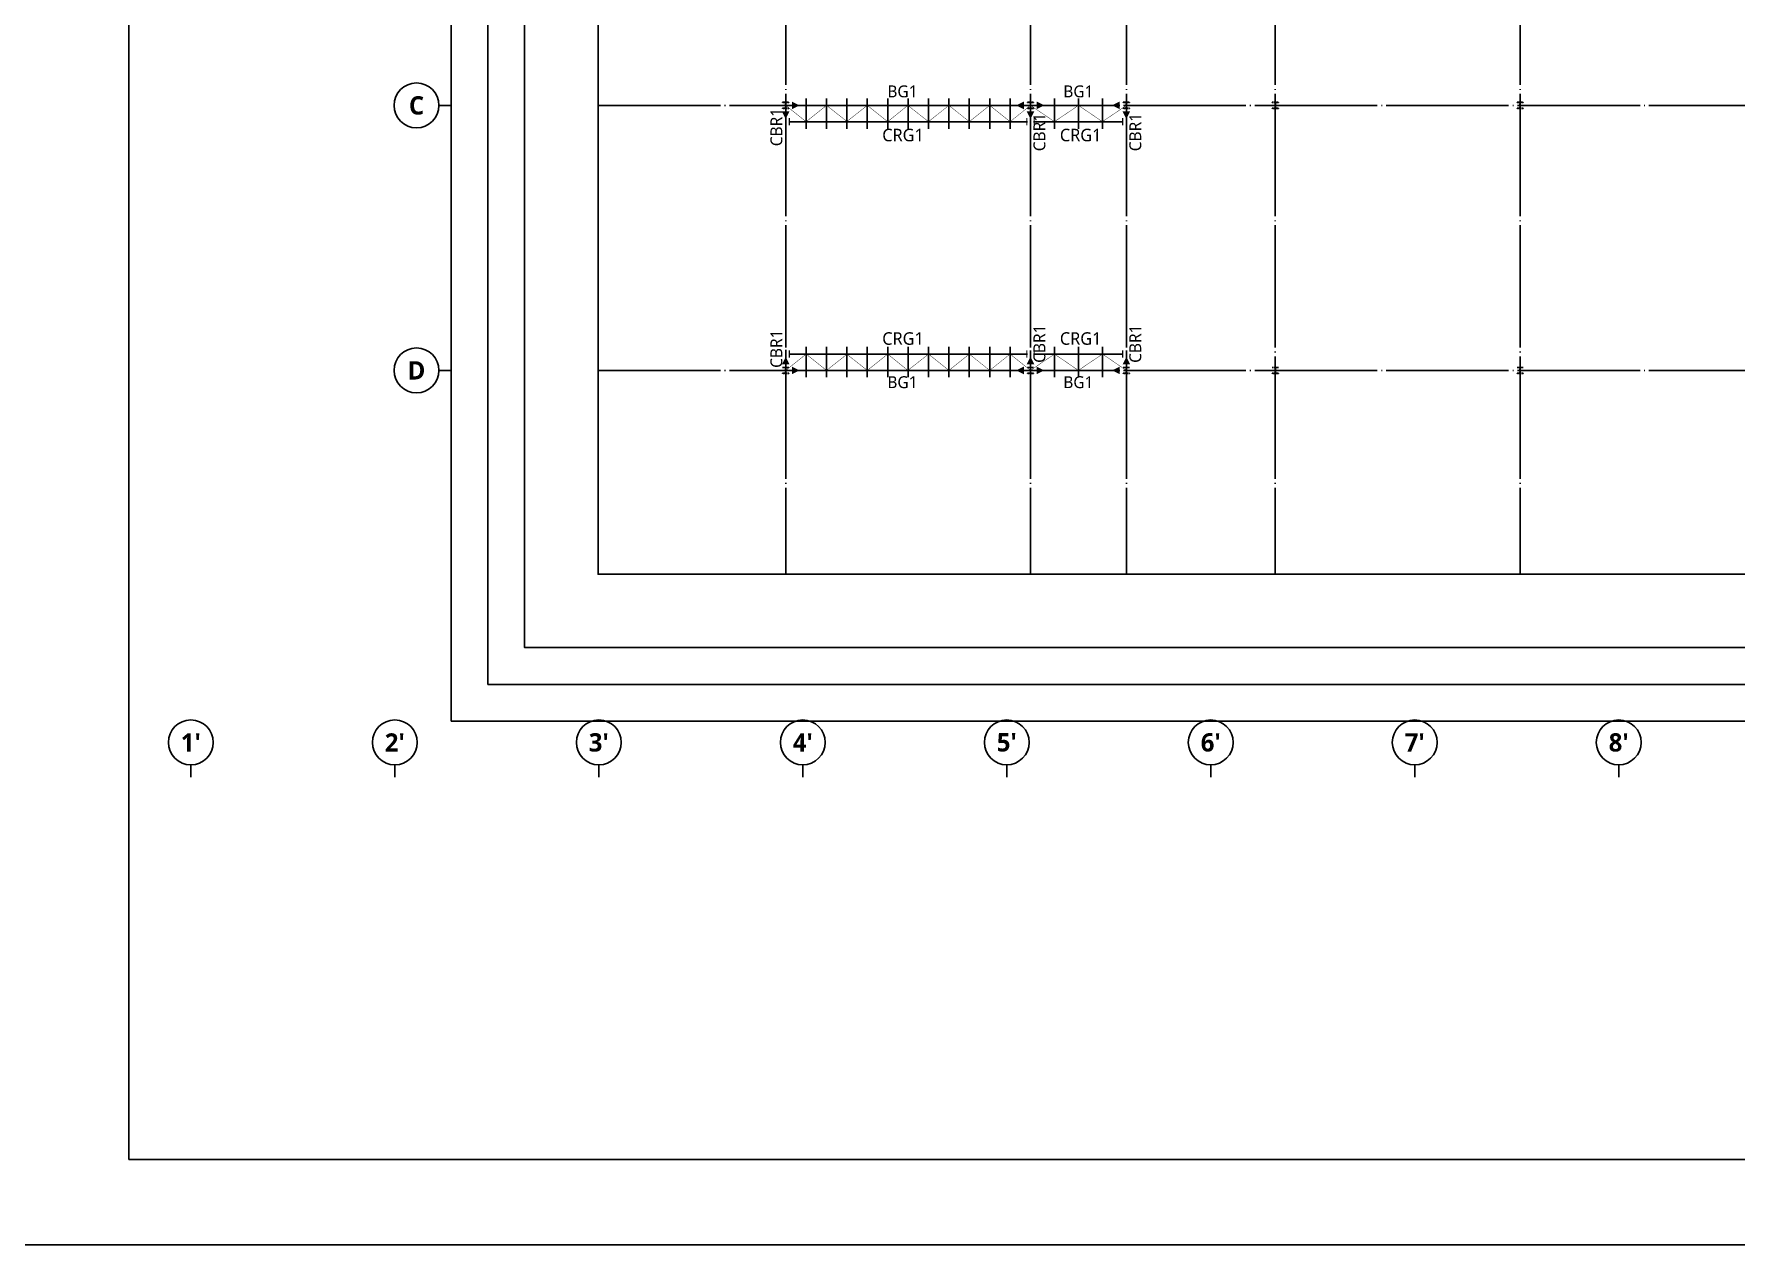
# Model space of a CAD drawing. Header units: millimetres. Extents: x -734060 to 504600, y -7739 to 118800.
# Drawn here: x 172850 to 256284, y 0 to 59400 of the extents above; entities that cross this region are included whole.
import ezdxf
from ezdxf.enums import TextEntityAlignment as Align

# ---------------------------------------------------------------- set-up
doc = ezdxf.new("R2010")
doc.units = ezdxf.units.MM
doc.header["$LTSCALE"] = 200
for name, pattern in [('CEN-GAUN', [32.2, 30, -1, 0.2, -1]), ('CONTINOUS', [0]), ('HIDDEN', [0.375, 0.25, -0.125])]:
    doc.linetypes.add(name, pattern=pattern)
doc.layers.get('DEFPOINTS').update_dxf_attribs({"color": 137})
doc.layers.add('0기존동 축열', color=137, linetype='Continuous', plot=False)
for name, color, linetype in [('CEN', 1, 'CEN-GAUN'), ('ETC', 8, 'Continuous'), ('GYP. BOARD', 42, 'Continuous'), ('S-STG', 4, 'Continuous'), ('WALL-D', 3, 'Continuous'), ('Z-STL-BEAM', 6, 'Continuous'), ('Z-하부구조체', 6, 'HIDDEN')]:
    doc.layers.add(name, color=color, linetype=linetype)
doc.styles.add('ROMANS', font='malgun.ttf')
doc.styles.add('스타일2', font='malgunbd.ttf')
doc.styles.add('휘츠', font='malgun.ttf')
doc.dimstyles.new('STL-MOM-150', dxfattribs={"dimscale": 150, "dimtxt": 3, "dimasz": 1, "dimexe": 1.25, "dimexo": 0.625, "dimgap": 1.5, "dimtad": 1, "dimtxsty": 'ROMANS', "dimblk": 'DOT_MOM', "dimcen": 0, "dimse1": 1, "dimse2": 1, "dimclrt": 2, "dimadec": 0, "dimazin": 0, "dimtfac": 1, "dimtmove": 2, "dimatfit": 3, "dimfxl": 1.25, "dimarcsym": 0})

# ---------------------------------------------------------------- blocks, each defined once
blk = doc.blocks.new('x-stu-2Fcol')
at = {"layer": 'Z-하부구조체'}
for points in [[(-150, -30150), (-150, -30135), (-23, -30135, 0.414214), (-5, -30117), (-5, -29883, 0.414214), (-23, -29865), (-150, -29865), (-150, -29850), (150, -29850), (150, -29865), (23, -29865, 0.414214), (5, -29883), (5, -30117, 0.414214), (23, -30135), (150, -30135), (150, -30150)], [(11850, -30150), (11850, -30135), (11977, -30135, 0.414214), (11995, -30117), (11995, -29883, 0.414214), (11977, -29865), (11850, -29865), (11850, -29850), (12150, -29850), (12150, -29865), (12023, -29865, 0.414214), (12005, -29883), (12005, -30117, 0.414214), (12023, -30135), (12150, -30135), (12150, -30150)], [(16550, -30150), (16550, -30135), (16677, -30135, 0.414214), (16695, -30117), (16695, -29883, 0.414214), (16677, -29865), (16550, -29865), (16550, -29850), (16850, -29850), (16850, -29865), (16723, -29865, 0.414214), (16705, -29883), (16705, -30117, 0.414214), (16723, -30135), (16850, -30135), (16850, -30150)], [(23850, -30150), (23850, -30135), (23977, -30135, 0.414214), (23995, -30117), (23995, -29883, 0.414214), (23977, -29865), (23850, -29865), (23850, -29850), (24150, -29850), (24150, -29865), (24023, -29865, 0.414214), (24005, -29883), (24005, -30117, 0.414214), (24023, -30135), (24150, -30135), (24150, -30150)], [(35850, -30150), (35850, -30135), (35977, -30135, 0.414214), (35995, -30117), (35995, -29883, 0.414214), (35977, -29865), (35850, -29865), (35850, -29850), (36150, -29850), (36150, -29865), (36023, -29865, 0.414214), (36005, -29883), (36005, -30117, 0.414214), (36023, -30135), (36150, -30135), (36150, -30150)], [(-150, -43150), (-150, -43135), (-23, -43135, 0.414214), (-5, -43117), (-5, -42883, 0.414214), (-23, -42865), (-150, -42865), (-150, -42850), (150, -42850), (150, -42865), (23, -42865, 0.414214), (5, -42883), (5, -43117, 0.414214), (23, -43135), (150, -43135), (150, -43150)], [(11850, -43150), (11850, -43135), (11977, -43135, 0.414214), (11995, -43117), (11995, -42883, 0.414214), (11977, -42865), (11850, -42865), (11850, -42850), (12150, -42850), (12150, -42865), (12023, -42865, 0.414214), (12005, -42883), (12005, -43117, 0.414214), (12023, -43135), (12150, -43135), (12150, -43150)], [(16550, -43150), (16550, -43135), (16677, -43135, 0.414214), (16695, -43117), (16695, -42883, 0.414214), (16677, -42865), (16550, -42865), (16550, -42850), (16850, -42850), (16850, -42865), (16723, -42865, 0.414214), (16705, -42883), (16705, -43117, 0.414214), (16723, -43135), (16850, -43135), (16850, -43150)], [(23850, -43150), (23850, -43135), (23977, -43135, 0.414214), (23995, -43117), (23995, -42883, 0.414214), (23977, -42865), (23850, -42865), (23850, -42850), (24150, -42850), (24150, -42865), (24023, -42865, 0.414214), (24005, -42883), (24005, -43117, 0.414214), (24023, -43135), (24150, -43135), (24150, -43150)], [(35850, -43150), (35850, -43135), (35977, -43135, 0.414214), (35995, -43117), (35995, -42883, 0.414214), (35977, -42865), (35850, -42865), (35850, -42850), (36150, -42850), (36150, -42865), (36023, -42865, 0.414214), (36005, -42883), (36005, -43117, 0.414214), (36023, -43135), (36150, -43135), (36150, -43150)]]:
    blk.add_lwpolyline(points, format="xyb", close=True, dxfattribs=at)
blk = doc.blocks.new('DEF-AXIS')
blk.add_line((0, 600), (0, 0))
blk.add_circle((0, 1700), 1100)
at = {"style": '스타일2'}
blk.add_attdef('X', text='', height=900, dxfattribs=at).set_placement((0, 1700), align=Align.MIDDLE)
blk = doc.blocks.new('sheet-line')
at = {"layer": 'DEFPOINTS'}
blk.add_lwpolyline([(168200, -356400), (0, -356400), (0, -237600), (168200, -237600)], close=True, dxfattribs=at)
blk = doc.blocks.new('def-sym')
at = {"layer": 'DEFPOINTS'}
ref = blk.add_blockref('DEF-AXIS', (-16400, -30000), dxfattribs=dict(at, rotation=90))
ref.add_attrib('X', 'C', dxfattribs={"layer": '0', "height": 900, "style": '스타일2'}).set_placement((-18100, -30000), align=Align.MIDDLE)
ref = blk.add_blockref('DEF-AXIS', (-16400, -43000), dxfattribs=dict(at, rotation=90))
ref.add_attrib('X', 'D', dxfattribs={"layer": '0', "height": 900, "style": '스타일2'}).set_placement((-18100, -43000), align=Align.MIDDLE)
blk = doc.blocks.new('DOT_MOM')
at = {"color": 0}
blk.add_lwpolyline([(-3.5, 0, 0, 2.5, 0), (-1, 0, 2.5, 2.5, 0)], format="xyseb", dxfattribs=at)
blk = doc.blocks.new('*D178')
at = {"layer": 'DEFPOINTS', "color": 0, "transparency": 16777216}
for p in [(209700, 43902), (209700, 43902), (209700, 43043)]:
    blk.add_point(p, dxfattribs=at)
at = {"layer": 'S-STG', "lineweight": -2, "transparency": 16777216}
blk.add_line((209700, 43193), (209700, 43902), dxfattribs=at)
at = {"layer": 'S-STG', "lineweight": -2, "transparency": 16777216, "xscale": 150, "yscale": 150, "zscale": 150, "rotation": 270}
blk.add_blockref('DOT_MOM', (209700, 43043), dxfattribs=at)
at = {"layer": 'S-STG', "color": 4, "transparency": 16777216, "insert": (209246, 43964), "char_height": 875, "attachment_point": 5, "rotation": 90, "style": '휘츠'}
blk.add_mtext('{\\H0.66667x;CBR1}', dxfattribs=at)
blk = doc.blocks.new('_None')
blk = doc.blocks.new('*D180')
at = {"layer": 'DEFPOINTS', "color": 0, "transparency": 16777216}
for p in [(209850, 42900), (209850, 42900), (221524, 42900)]:
    blk.add_point(p, dxfattribs=at)
at = {"layer": 'S-STG', "lineweight": -2, "transparency": 16777216}
blk.add_line((221374, 42900), (210000, 42900), dxfattribs=at)
at = {"layer": 'S-STG', "lineweight": -2, "transparency": 16777216, "xscale": 150, "yscale": 150, "zscale": 150, "rotation": 180}
blk.add_blockref('DOT_MOM', (209850, 42900), dxfattribs=at)
at = {"layer": 'S-STG', "lineweight": -2, "transparency": 16777216, "xscale": 150, "yscale": 150, "zscale": 150}
blk.add_blockref('DOT_MOM', (221524, 42900), dxfattribs=at)
at = {"layer": 'S-STG', "color": 4, "transparency": 16777216, "insert": (215422, 42318), "char_height": 875, "attachment_point": 5, "style": '휘츠'}
blk.add_mtext('{\\H0.66667x;BG1}', dxfattribs=at)
blk = doc.blocks.new('*D182')
at = {"layer": 'DEFPOINTS', "color": 0, "transparency": 16777216}
for p in [(221700, 43884), (221700, 43884), (221700, 43043)]:
    blk.add_point(p, dxfattribs=at)
at = {"layer": 'S-STG', "lineweight": -2, "transparency": 16777216}
blk.add_line((221700, 43193), (221700, 43884), dxfattribs=at)
at = {"layer": 'S-STG', "lineweight": -2, "transparency": 16777216, "xscale": 150, "yscale": 150, "zscale": 150, "rotation": 270}
blk.add_blockref('DOT_MOM', (221700, 43043), dxfattribs=at)
at = {"layer": 'S-STG', "color": 4, "transparency": 16777216, "insert": (222140, 44210), "char_height": 875, "attachment_point": 5, "rotation": 90, "style": '휘츠'}
blk.add_mtext('{\\H0.66667x;CBR1}', dxfattribs=at)
blk = doc.blocks.new('DOT_PIN')
at = {"layer": 'Z-STL-BEAM', "ltscale": 0.4, "const_width": 0.4}
blk.add_lwpolyline([(-1.2, 1.2), (-1.2, -1.2)], dxfattribs=at)
blk = doc.blocks.new('*D184')
at = {"layer": 'DEFPOINTS', "color": 0, "ltscale": 0.4, "transparency": 16777216}
for p in [(209700, 43700), (221700, 43700), (221700, 43700)]:
    blk.add_point(p, dxfattribs=at)
at = {"layer": 'Z-STL-BEAM', "lineweight": -2, "ltscale": 0.4, "transparency": 16777216}
blk.add_line((209850, 43700), (221550, 43700), dxfattribs=at)
at = {"layer": 'Z-STL-BEAM', "lineweight": -2, "ltscale": 0.4, "transparency": 16777216, "xscale": 150, "yscale": 150, "zscale": 150, "rotation": 180}
blk.add_blockref('DOT_PIN', (209700, 43700), dxfattribs=at)
at = {"layer": 'Z-STL-BEAM', "lineweight": -2, "ltscale": 0.4, "transparency": 16777216, "xscale": 150, "yscale": 150, "zscale": 150}
blk.add_blockref('DOT_PIN', (221700, 43700), dxfattribs=at)
at = {"layer": 'Z-STL-BEAM', "color": 2, "ltscale": 0.4, "transparency": 16777216, "insert": (215450, 44460), "char_height": 875, "attachment_point": 5, "style": '휘츠'}
blk.add_mtext('{\\H0.7x;CRG1}', dxfattribs=at)
blk = doc.blocks.new('*D186')
at = {"layer": 'DEFPOINTS', "color": 0, "transparency": 16777216}
for p in [(221850, 42900), (221850, 42900), (226222, 42900)]:
    blk.add_point(p, dxfattribs=at)
at = {"layer": 'S-STG', "lineweight": -2, "transparency": 16777216}
blk.add_line((226072, 42900), (222000, 42900), dxfattribs=at)
at = {"layer": 'S-STG', "lineweight": -2, "transparency": 16777216, "xscale": 150, "yscale": 150, "zscale": 150, "rotation": 180}
blk.add_blockref('DOT_MOM', (221850, 42900), dxfattribs=at)
at = {"layer": 'S-STG', "lineweight": -2, "transparency": 16777216, "xscale": 150, "yscale": 150, "zscale": 150}
blk.add_blockref('DOT_MOM', (226222, 42900), dxfattribs=at)
at = {"layer": 'S-STG', "color": 4, "transparency": 16777216, "insert": (224048, 42318), "char_height": 875, "attachment_point": 5, "style": '휘츠'}
blk.add_mtext('{\\H0.66667x;BG1}', dxfattribs=at)
blk = doc.blocks.new('*D188')
at = {"layer": 'DEFPOINTS', "color": 0, "transparency": 16777216}
for p in [(226400, 43884), (226400, 43884), (226400, 43043)]:
    blk.add_point(p, dxfattribs=at)
at = {"layer": 'S-STG', "lineweight": -2, "transparency": 16777216}
blk.add_line((226400, 43193), (226400, 43884), dxfattribs=at)
at = {"layer": 'S-STG', "lineweight": -2, "transparency": 16777216, "xscale": 150, "yscale": 150, "zscale": 150, "rotation": 270}
blk.add_blockref('DOT_MOM', (226400, 43043), dxfattribs=at)
at = {"layer": 'S-STG', "color": 4, "transparency": 16777216, "insert": (226840, 44210), "char_height": 875, "attachment_point": 5, "rotation": 90, "style": '휘츠'}
blk.add_mtext('{\\H0.66667x;CBR1}', dxfattribs=at)
blk = doc.blocks.new('*D190')
at = {"layer": 'DEFPOINTS', "color": 0, "ltscale": 0.4, "transparency": 16777216}
for p in [(221700, 43700), (226400, 43700), (226400, 43700)]:
    blk.add_point(p, dxfattribs=at)
at = {"layer": 'Z-STL-BEAM', "lineweight": -2, "ltscale": 0.4, "transparency": 16777216}
blk.add_line((221850, 43700), (226250, 43700), dxfattribs=at)
at = {"layer": 'Z-STL-BEAM', "lineweight": -2, "ltscale": 0.4, "transparency": 16777216, "xscale": 150, "yscale": 150, "zscale": 150, "rotation": 180}
blk.add_blockref('DOT_PIN', (221700, 43700), dxfattribs=at)
at = {"layer": 'Z-STL-BEAM', "lineweight": -2, "ltscale": 0.4, "transparency": 16777216, "xscale": 150, "yscale": 150, "zscale": 150}
blk.add_blockref('DOT_PIN', (226400, 43700), dxfattribs=at)
at = {"layer": 'Z-STL-BEAM', "color": 2, "ltscale": 0.4, "transparency": 16777216, "insert": (224158, 44460), "char_height": 875, "attachment_point": 5, "style": '휘츠'}
blk.add_mtext('{\\H0.7x;CRG1}', dxfattribs=at)
blk = doc.blocks.new('*D192')
at = {"layer": 'DEFPOINTS', "color": 0, "transparency": 16777216}
for p in [(209700, 55757), (209700, 54898), (209700, 54898)]:
    blk.add_point(p, dxfattribs=at)
at = {"layer": 'S-STG', "lineweight": -2, "transparency": 16777216}
blk.add_line((209700, 55607), (209700, 54898), dxfattribs=at)
at = {"layer": 'S-STG', "lineweight": -2, "transparency": 16777216, "xscale": 150, "yscale": 150, "zscale": 150, "rotation": 90}
blk.add_blockref('DOT_MOM', (209700, 55757), dxfattribs=at)
at = {"layer": 'S-STG', "color": 4, "transparency": 16777216, "insert": (209246, 54836), "char_height": 875, "attachment_point": 5, "rotation": 90, "style": '휘츠'}
blk.add_mtext('{\\H0.66667x;CBR1}', dxfattribs=at)
blk = doc.blocks.new('*D194')
at = {"layer": 'DEFPOINTS', "color": 0, "transparency": 16777216}
for p in [(209850, 55900), (209850, 55900), (221524, 55900)]:
    blk.add_point(p, dxfattribs=at)
at = {"layer": 'S-STG', "lineweight": -2, "transparency": 16777216}
blk.add_line((221374, 55900), (210000, 55900), dxfattribs=at)
at = {"layer": 'S-STG', "lineweight": -2, "transparency": 16777216, "xscale": 150, "yscale": 150, "zscale": 150, "rotation": 180}
blk.add_blockref('DOT_MOM', (209850, 55900), dxfattribs=at)
at = {"layer": 'S-STG', "lineweight": -2, "transparency": 16777216, "xscale": 150, "yscale": 150, "zscale": 150}
blk.add_blockref('DOT_MOM', (221524, 55900), dxfattribs=at)
at = {"layer": 'S-STG', "color": 4, "transparency": 16777216, "insert": (215422, 56582), "char_height": 875, "attachment_point": 5, "style": '휘츠'}
blk.add_mtext('{\\H0.66667x;BG1}', dxfattribs=at)
blk = doc.blocks.new('*D196')
at = {"layer": 'DEFPOINTS', "color": 0, "transparency": 16777216}
for p in [(221700, 55757), (221700, 54916), (221700, 54916)]:
    blk.add_point(p, dxfattribs=at)
at = {"layer": 'S-STG', "lineweight": -2, "transparency": 16777216}
blk.add_line((221700, 55607), (221700, 54916), dxfattribs=at)
at = {"layer": 'S-STG', "lineweight": -2, "transparency": 16777216, "xscale": 150, "yscale": 150, "zscale": 150, "rotation": 90}
blk.add_blockref('DOT_MOM', (221700, 55757), dxfattribs=at)
at = {"layer": 'S-STG', "color": 4, "transparency": 16777216, "insert": (222140, 54590), "char_height": 875, "attachment_point": 5, "rotation": 90, "style": '휘츠'}
blk.add_mtext('{\\H0.66667x;CBR1}', dxfattribs=at)
blk = doc.blocks.new('*D198')
at = {"layer": 'DEFPOINTS', "color": 0, "ltscale": 0.4, "transparency": 16777216}
for p in [(209700, 55100), (221700, 55100), (221700, 55100)]:
    blk.add_point(p, dxfattribs=at)
at = {"layer": 'Z-STL-BEAM', "lineweight": -2, "ltscale": 0.4, "transparency": 16777216}
blk.add_line((209850, 55100), (221550, 55100), dxfattribs=at)
at = {"layer": 'Z-STL-BEAM', "lineweight": -2, "ltscale": 0.4, "transparency": 16777216, "xscale": 150, "yscale": 150, "zscale": 150, "rotation": 180}
blk.add_blockref('DOT_PIN', (209700, 55100), dxfattribs=at)
at = {"layer": 'Z-STL-BEAM', "lineweight": -2, "ltscale": 0.4, "transparency": 16777216, "xscale": 150, "yscale": 150, "zscale": 150}
blk.add_blockref('DOT_PIN', (221700, 55100), dxfattribs=at)
at = {"layer": 'Z-STL-BEAM', "color": 2, "ltscale": 0.4, "transparency": 16777216, "insert": (215450, 54441), "char_height": 875, "attachment_point": 5, "style": '휘츠'}
blk.add_mtext('{\\H0.7x;CRG1}', dxfattribs=at)
blk = doc.blocks.new('*D200')
at = {"layer": 'DEFPOINTS', "color": 0, "transparency": 16777216}
for p in [(221850, 55900), (221850, 55900), (226222, 55900)]:
    blk.add_point(p, dxfattribs=at)
at = {"layer": 'S-STG', "lineweight": -2, "transparency": 16777216}
blk.add_line((226072, 55900), (222000, 55900), dxfattribs=at)
at = {"layer": 'S-STG', "lineweight": -2, "transparency": 16777216, "xscale": 150, "yscale": 150, "zscale": 150, "rotation": 180}
blk.add_blockref('DOT_MOM', (221850, 55900), dxfattribs=at)
at = {"layer": 'S-STG', "lineweight": -2, "transparency": 16777216, "xscale": 150, "yscale": 150, "zscale": 150}
blk.add_blockref('DOT_MOM', (226222, 55900), dxfattribs=at)
at = {"layer": 'S-STG', "color": 4, "transparency": 16777216, "insert": (224048, 56582), "char_height": 875, "attachment_point": 5, "style": '휘츠'}
blk.add_mtext('{\\H0.66667x;BG1}', dxfattribs=at)
blk = doc.blocks.new('*D202')
at = {"layer": 'DEFPOINTS', "color": 0, "transparency": 16777216}
for p in [(226400, 55757), (226400, 54916), (226400, 54916)]:
    blk.add_point(p, dxfattribs=at)
at = {"layer": 'S-STG', "lineweight": -2, "transparency": 16777216}
blk.add_line((226400, 55607), (226400, 54916), dxfattribs=at)
at = {"layer": 'S-STG', "lineweight": -2, "transparency": 16777216, "xscale": 150, "yscale": 150, "zscale": 150, "rotation": 90}
blk.add_blockref('DOT_MOM', (226400, 55757), dxfattribs=at)
at = {"layer": 'S-STG', "color": 4, "transparency": 16777216, "insert": (226840, 54590), "char_height": 875, "attachment_point": 5, "rotation": 90, "style": '휘츠'}
blk.add_mtext('{\\H0.66667x;CBR1}', dxfattribs=at)
blk = doc.blocks.new('*D204')
at = {"layer": 'DEFPOINTS', "color": 0, "ltscale": 0.4, "transparency": 16777216}
for p in [(221700, 55100), (226400, 55100), (226400, 55100)]:
    blk.add_point(p, dxfattribs=at)
at = {"layer": 'Z-STL-BEAM', "lineweight": -2, "ltscale": 0.4, "transparency": 16777216}
blk.add_line((221850, 55100), (226250, 55100), dxfattribs=at)
at = {"layer": 'Z-STL-BEAM', "lineweight": -2, "ltscale": 0.4, "transparency": 16777216, "xscale": 150, "yscale": 150, "zscale": 150, "rotation": 180}
blk.add_blockref('DOT_PIN', (221700, 55100), dxfattribs=at)
at = {"layer": 'Z-STL-BEAM', "lineweight": -2, "ltscale": 0.4, "transparency": 16777216, "xscale": 150, "yscale": 150, "zscale": 150}
blk.add_blockref('DOT_PIN', (226400, 55100), dxfattribs=at)
at = {"layer": 'Z-STL-BEAM', "color": 2, "ltscale": 0.4, "transparency": 16777216, "insert": (224158, 54441), "char_height": 875, "attachment_point": 5, "style": '휘츠'}
blk.add_mtext('{\\H0.7x;CRG1}', dxfattribs=at)

msp = doc.modelspace()

# ---------------------------------------------------------------- linework, layer by layer
at = {"layer": 'CEN'}
for p, q in [((209700, 95100), (209700, 32900)), ((221700, 95100), (221700, 32900)), ((226400, 95100), (226400, 32900)), ((233700, 95100), (233700, 32900)), ((245700, 95100), (245700, 32900)), ((200500, 55900), (285700, 55900)), ((200500, 42900), (285700, 42900))]:
    msp.add_line(p, q, dxfattribs=at)
at = {"layer": 'CEN', "linetype": 'CONTINOUS'}
for p, q in [((210700, 56239.795), (210700, 54747.307)), ((211700, 56239.795), (211700, 54747.307)), ((212700, 56239.795), (212700, 54747.307)), ((213700, 56239.795), (213700, 54747.307)), ((214700, 56239.795), (214700, 54747.307)), ((215700, 56239.795), (215700, 54747.307)), ((216700, 56239.795), (216700, 54747.307)), ((217700, 56239.795), (217700, 54747.307)), ((218700, 56239.795), (218700, 54747.307)), ((219700, 56239.795), (219700, 54747.307)), ((220700, 56239.795), (220700, 54747.307)), ((222875, 56239.795), (222875, 54747.307)), ((224050, 56239.795), (224050, 54747.307)), ((225225, 56239.795), (225225, 54747.307)), ((210700, 42560.205), (210700, 44052.693)), ((211700, 42560.205), (211700, 44052.693)), ((212700, 42560.205), (212700, 44052.693)), ((213700, 42560.205), (213700, 44052.693)), ((214700, 42560.205), (214700, 44052.693)), ((215700, 42560.205), (215700, 44052.693)), ((216700, 42560.205), (216700, 44052.693)), ((217700, 42560.205), (217700, 44052.693)), ((218700, 42560.205), (218700, 44052.693)), ((219700, 42560.205), (219700, 44052.693)), ((220700, 42560.205), (220700, 44052.693)), ((222875, 42560.205), (222875, 44052.693)), ((224050, 42560.205), (224050, 44052.693)), ((225225, 42560.205), (225225, 44052.693))]:
    msp.add_line(p, q, dxfattribs=at)
at = {"layer": 'DEFPOINTS'}
for points in [[(177500, 114600), (314900, 114600), (314900, 4200), (177500, 4200)], [(292900, 25700), (193300, 25700), (193300, 102300), (292900, 102300)], [(291100, 27500), (195100, 27500), (195100, 100500), (291100, 100500)], [(289300, 29300), (196900, 29300), (196900, 98700), (289300, 98700)], [(285700, 32900), (200500, 32900), (200500, 95100), (285700, 95100)]]:
    msp.add_lwpolyline(points, close=True, dxfattribs=at)
at = {"layer": 'ETC', "const_width": 20}
for points in [[(209700, 55900), (210700, 55100), (211700, 55900), (212700, 55110.945), (213700, 55900), (214700, 55100), (215686.883, 55900), (216700, 55100), (217700, 55900), (218700, 55100), (219700, 55900), (220700, 55100), (221700, 55900)], [(221700, 55900), (222875, 55100), (224050, 55900), (225225, 55100), (226400, 55900)], [(210700, 55860.945), (210700, 55110.945)], [(211700, 55860.945), (211700, 55110.945)], [(212700, 55860.945), (212700, 55110.945)], [(213700, 55860.945), (213700, 55110.945)], [(214700, 55860.945), (214700, 55110.945)], [(215700, 55860.945), (215700, 55110.945)], [(216700, 55860.945), (216700, 55110.945)], [(217700, 55860.945), (217700, 55110.945)], [(218700, 55860.945), (218700, 55110.945)], [(219700, 55860.945), (219700, 55110.945)], [(220700, 55860.945), (220700, 55110.945)], [(222875, 55860.945), (222875, 55110.945)], [(224050, 55860.945), (224050, 55110.945)], [(225225, 55860.945), (225225, 55110.945)], [(209700, 42900), (210700, 43700), (211700, 42900), (212700, 43689.055), (213700, 42900), (214700, 43700), (215686.883, 42900), (216700, 43700), (217700, 42900), (218700, 43700), (219700, 42900), (220700, 43700), (221700, 42900)], [(210700, 42939.055), (210700, 43689.055)], [(211700, 42939.055), (211700, 43689.055)], [(212700, 42939.055), (212700, 43689.055)], [(213700, 42939.055), (213700, 43689.055)], [(214700, 42939.055), (214700, 43689.055)], [(215700, 42939.055), (215700, 43689.055)], [(216700, 42939.055), (216700, 43689.055)], [(217700, 42939.055), (217700, 43689.055)], [(218700, 42939.055), (218700, 43689.055)], [(219700, 42939.055), (219700, 43689.055)], [(220700, 42939.055), (220700, 43689.055)], [(221700, 42900), (222875, 43700), (224050, 42900), (225225, 43700), (226400, 42900)], [(222875, 42939.055), (222875, 43689.055)], [(224050, 42939.055), (224050, 43689.055)], [(225225, 42939.055), (225225, 43689.055)]]:
    msp.add_lwpolyline(points, dxfattribs=at)

# ---------------------------------------------------------------- block references
msp.add_blockref('x-stu-2Fcol', (209700, 85900))
at = {"layer": '0기존동 축열'}
ref = msp.add_blockref('DEF-AXIS', (180537.061, 22952.636), dxfattribs=at)
ref.add_attrib('X', "1'", dxfattribs={"layer": 'DEFPOINTS', "height": 900, "style": '스타일2'}).set_placement((180537.061, 24652.636), align=Align.MIDDLE)
ref = msp.add_blockref('DEF-AXIS', (190537.061, 22952.636), dxfattribs=at)
ref.add_attrib('X', "2'", dxfattribs={"layer": 'DEFPOINTS', "height": 900, "style": '스타일2'}).set_placement((190537.061, 24652.636), align=Align.MIDDLE)
ref = msp.add_blockref('DEF-AXIS', (200537.061, 22952.636), dxfattribs=at)
ref.add_attrib('X', "3'", dxfattribs={"layer": 'DEFPOINTS', "height": 900, "style": '스타일2'}).set_placement((200537.061, 24652.636), align=Align.MIDDLE)
ref = msp.add_blockref('DEF-AXIS', (210537.061, 22952.636), dxfattribs=at)
ref.add_attrib('X', "4'", dxfattribs={"layer": 'DEFPOINTS', "height": 900, "style": '스타일2'}).set_placement((210537.061, 24652.636), align=Align.MIDDLE)
ref = msp.add_blockref('DEF-AXIS', (220537.061, 22952.636), dxfattribs=at)
ref.add_attrib('X', "5'", dxfattribs={"layer": 'DEFPOINTS', "height": 900, "style": '스타일2'}).set_placement((220537.061, 24652.636), align=Align.MIDDLE)
ref = msp.add_blockref('DEF-AXIS', (230537.061, 22952.636), dxfattribs=at)
ref.add_attrib('X', "6'", dxfattribs={"layer": 'DEFPOINTS', "height": 900, "style": '스타일2'}).set_placement((230537.061, 24652.636), align=Align.MIDDLE)
ref = msp.add_blockref('DEF-AXIS', (240537.061, 22952.636), dxfattribs=at)
ref.add_attrib('X', "7'", dxfattribs={"layer": 'DEFPOINTS', "height": 900, "style": '스타일2'}).set_placement((240537.061, 24652.636), align=Align.MIDDLE)
ref = msp.add_blockref('DEF-AXIS', (250537.061, 22952.636), dxfattribs=at)
ref.add_attrib('X', "8'", dxfattribs={"layer": 'DEFPOINTS', "height": 900, "style": '스타일2'}).set_placement((250537.061, 24652.636), align=Align.MIDDLE)
at = {"layer": 'GYP. BOARD'}
msp.add_blockref('def-sym', (209700, 85900), dxfattribs=at)
at = {"layer": 'WALL-D'}
msp.add_blockref('sheet-line', (168200, 356400), dxfattribs=at)

# ---------------------------------------------------------------- dimensions: what is measured, and where the dimension line sits
at = {"layer": 'S-STG'}
for base, p1, p2, angle, text, override, picture, middle in [((209850, 55900), (221523.766, 55900), (209850, 55900), 180, '{\\H0.66667x;BG1}', {"dimscale": 0, "dimtxt": 875, "dimasz": 150, "dimexe": 156.25, "dimexo": 78.125, "dimgap": 75, "dimtxsty": '휘츠', "dimcen": 0, "dimclrd": 256, "dimclrt": 4, "dimtix": 0, "dimtofl": 1, "dimtmove": 2, "dimatfit": 3}, '*D194', (215421.715, 56582)), ((221850, 55900), (226221.549, 55900), (221850, 55900), 180, '{\\H0.66667x;BG1}', {"dimscale": 0, "dimtxt": 875, "dimasz": 150, "dimexe": 156.25, "dimexo": 78.125, "dimgap": 75, "dimtxsty": '휘츠', "dimcen": 0, "dimclrd": 256, "dimclrt": 4, "dimtix": 0, "dimtofl": 1, "dimtmove": 2, "dimatfit": 3}, '*D200', (224048.488, 56582)), ((209700, 54898), (209700, 55757.417), (209700, 54898), 270, '{\\H0.66667x;CBR1}', {"dimscale": 0, "dimtxt": 875, "dimasz": 150, "dimexe": 156.25, "dimexo": 78.125, "dimgap": 75, "dimtxsty": '휘츠', "dimblk1": 'DOT_MOM', "dimblk2": 'None', "dimsah": 1, "dimcen": 0, "dimclrd": 256, "dimclrt": 4, "dimtix": 0, "dimtofl": 1, "dimtmove": 2, "dimatfit": 3}, '*D192', (209246.378, 54836)), ((221700, 54915.818), (221700, 55757.417), (221700, 54915.818), 270, '{\\H0.66667x;CBR1}', {"dimscale": 0, "dimtxt": 875, "dimasz": 150, "dimexe": 156.25, "dimexo": 78.125, "dimgap": 75, "dimtxsty": '휘츠', "dimblk1": 'DOT_MOM', "dimblk2": 'None', "dimsah": 1, "dimcen": 0, "dimclrd": 256, "dimclrt": 4, "dimtix": 0, "dimtofl": 1, "dimtmove": 2, "dimatfit": 3}, '*D196', (222140.378, 54590.205)), ((226400, 54915.818), (226400, 55757.417), (226400, 54915.818), 270, '{\\H0.66667x;CBR1}', {"dimscale": 0, "dimtxt": 875, "dimasz": 150, "dimexe": 156.25, "dimexo": 78.125, "dimgap": 75, "dimtxsty": '휘츠', "dimblk1": 'DOT_MOM', "dimblk2": 'None', "dimsah": 1, "dimcen": 0, "dimclrd": 256, "dimclrt": 4, "dimtix": 0, "dimtofl": 1, "dimtmove": 2, "dimatfit": 3}, '*D202', (226840.378, 54590.205)), ((209700, 43902), (209700, 43042.583), (209700, 43902), 90, '{\\H0.66667x;CBR1}', {"dimscale": 0, "dimtxt": 875, "dimasz": 150, "dimexe": 156.25, "dimexo": 78.125, "dimgap": 75, "dimtxsty": '휘츠', "dimblk1": 'DOT_MOM', "dimblk2": 'None', "dimsah": 1, "dimcen": 0, "dimclrd": 256, "dimclrt": 4, "dimtix": 0, "dimtofl": 1, "dimtmove": 2, "dimatfit": 3}, '*D178', (209246.378, 43964)), ((221700, 43884.182), (221700, 43042.583), (221700, 43884.182), 90, '{\\H0.66667x;CBR1}', {"dimscale": 0, "dimtxt": 875, "dimasz": 150, "dimexe": 156.25, "dimexo": 78.125, "dimgap": 75, "dimtxsty": '휘츠', "dimblk1": 'DOT_MOM', "dimblk2": 'None', "dimsah": 1, "dimcen": 0, "dimclrd": 256, "dimclrt": 4, "dimtix": 0, "dimtofl": 1, "dimtmove": 2, "dimatfit": 3}, '*D182', (222140.378, 44209.795)), ((226400, 43884.182), (226400, 43042.583), (226400, 43884.182), 90, '{\\H0.66667x;CBR1}', {"dimscale": 0, "dimtxt": 875, "dimasz": 150, "dimexe": 156.25, "dimexo": 78.125, "dimgap": 75, "dimtxsty": '휘츠', "dimblk1": 'DOT_MOM', "dimblk2": 'None', "dimsah": 1, "dimcen": 0, "dimclrd": 256, "dimclrt": 4, "dimtix": 0, "dimtofl": 1, "dimtmove": 2, "dimatfit": 3}, '*D188', (226840.378, 44209.795)), ((209850, 42900), (221523.766, 42900), (209850, 42900), 180, '{\\H0.66667x;BG1}', {"dimscale": 0, "dimtxt": 875, "dimasz": 150, "dimexe": 156.25, "dimexo": 78.125, "dimgap": 75, "dimtxsty": '휘츠', "dimcen": 0, "dimclrd": 256, "dimclrt": 4, "dimtix": 0, "dimtofl": 1, "dimtmove": 2, "dimatfit": 3}, '*D180', (215421.715, 42318)), ((221850, 42900), (226221.549, 42900), (221850, 42900), 180, '{\\H0.66667x;BG1}', {"dimscale": 0, "dimtxt": 875, "dimasz": 150, "dimexe": 156.25, "dimexo": 78.125, "dimgap": 75, "dimtxsty": '휘츠', "dimcen": 0, "dimclrd": 256, "dimclrt": 4, "dimtix": 0, "dimtofl": 1, "dimtmove": 2, "dimatfit": 3}, '*D186', (224048.488, 42318))]:
    dim = msp.add_linear_dim(base=base, p1=p1, p2=p2, angle=angle, text=text, dimstyle='STL-MOM-150', override=override, dxfattribs=at)
    dim.commit()
    dim.dimension.update_dxf_attribs({"geometry": picture, "text_midpoint": middle, "dimtype": 160})
at = {"layer": 'Z-STL-BEAM', "ltscale": 0.4}
for base, p1, p2, picture, middle in [((221700, 55100), (209700, 55100), (221700, 55100), '*D198', (215450, 54440.5)), ((226400, 55100), (221700, 55100), (226400, 55100), '*D204', (224157.645, 54440.5)), ((221700, 43700), (209700, 43700), (221700, 43700), '*D184', (215450, 44459.5)), ((226400, 43700), (221700, 43700), (226400, 43700), '*D190', (224157.645, 44459.5))]:
    dim = msp.add_linear_dim(base=base, p1=p1, p2=p2, text='{\\H0.7x;CRG1}', dimstyle='STL-MOM-150', override={"dimscale": 0, "dimtxt": 875, "dimasz": 150, "dimexe": 156.25, "dimexo": 78.125, "dimgap": 75, "dimtxsty": '휘츠', "dimblk1": 'DOT_PIN', "dimblk2": 'DOT_PIN', "dimsah": 1, "dimcen": 0, "dimclrd": 256, "dimtix": 0, "dimtofl": 1, "dimtmove": 2, "dimatfit": 3}, dxfattribs=at)
    dim.commit()
    dim.dimension.update_dxf_attribs({"geometry": picture, "text_midpoint": middle, "dimtype": 160})

doc.saveas('drawing.dxf')
